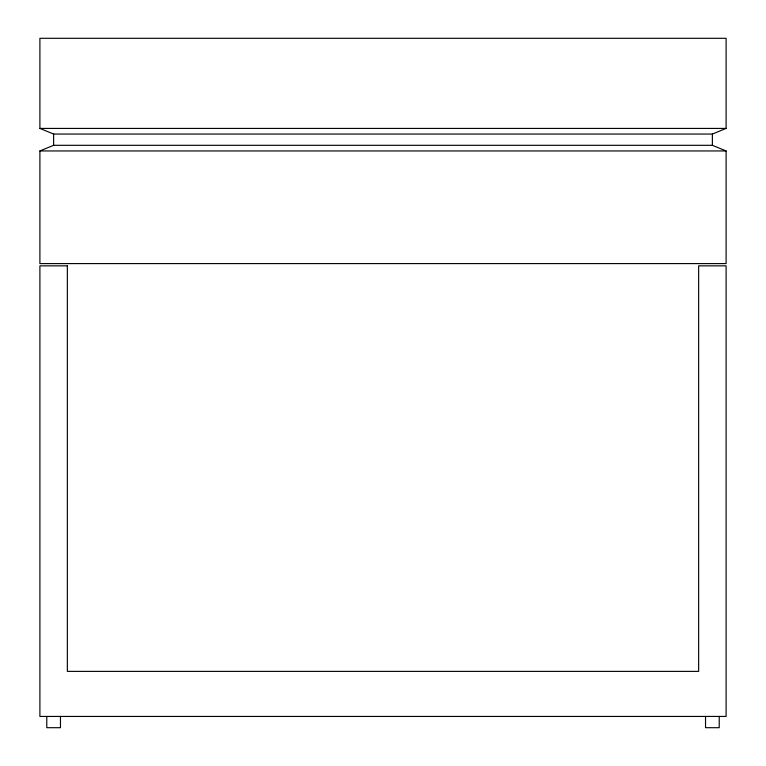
<?xml version="1.0" encoding="UTF-8"?>
<svg xmlns="http://www.w3.org/2000/svg" width="766" height="766" viewBox="0 0 766 766"><rect width="100%" height="100%" fill="white"/><g stroke="black" fill="none" stroke-linecap="round" stroke-linejoin="round"><path stroke-width="1.15" d="M39.899 150.95L53.62 145.31L712.38 145.31L726.101 150.95L726.101 263.59L39.899 263.59L39.899 150.95L726.101 150.95M712.38 134.05L726.101 128.42L726.101 38.3L39.899 38.3L39.899 128.42L53.62 134.05L712.38 134.05L712.38 145.31M39.899 128.42L726.101 128.42M719.217 716.44L719.217 727.7L705.534 727.7L705.534 716.44M60.466 716.44L60.466 727.7L46.783 727.7L46.783 716.44M53.62 134.05L53.62 145.31M67.351 265.85L39.899 265.85L39.899 716.44L726.101 716.44L726.101 265.85L698.649 265.85L698.649 671.38L67.351 671.38L67.351 265.85"/></g></svg>
